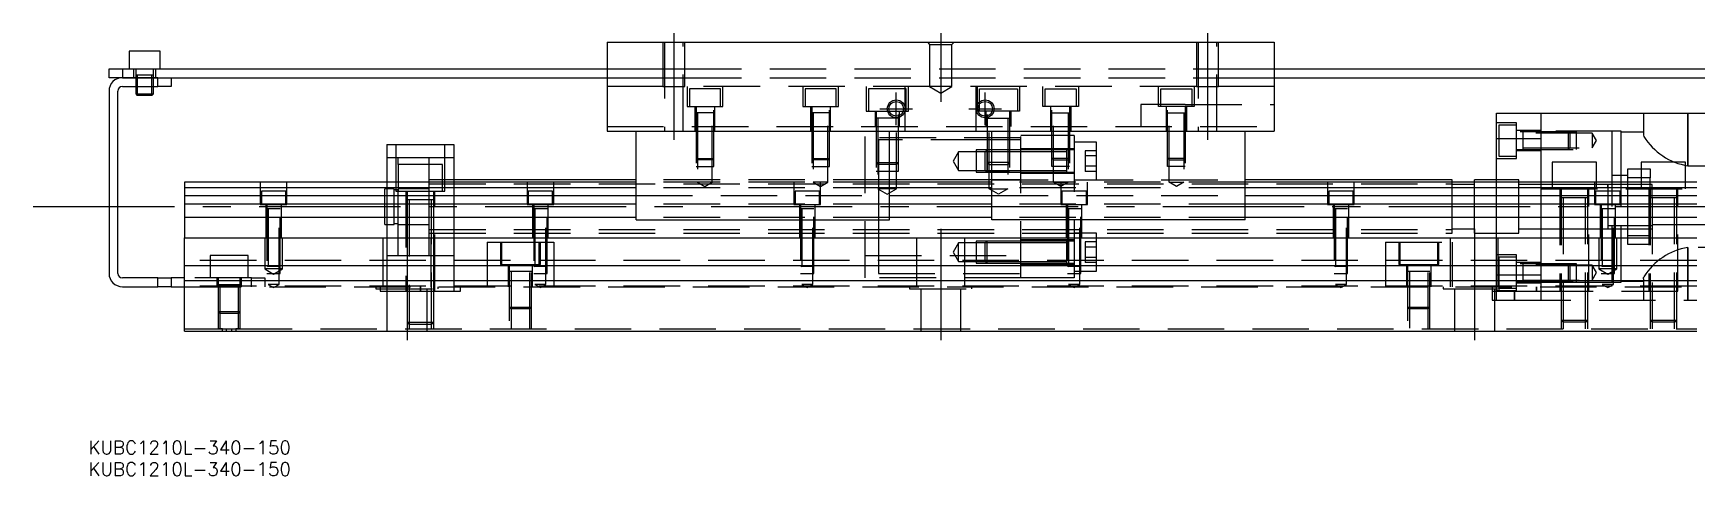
# Model space of a CAD drawing. Extents: x -28 to 553, y -274 to 112.
# Drawn here: x -17 to 357, y -273.7 to -174.2 of the extents above; entities that cross this region are included whole.
import ezdxf

# ---------------------------------------------------------------- set-up
doc = ezdxf.new("R2010")
doc.units = 0
doc.linetypes.add('CENTER', pattern=[50.8, 31.75, -6.35, 6.35, -6.35])
doc.linetypes.add('DASHED', pattern=[19.05, 12.7, -6.35])
doc.layers.get('0').update_dxf_attribs({"linetype": 'CONTINUOUS'})
doc.layers.add('CENTER', color=1, linetype='CENTER')
doc.styles.get("Standard").update_dxf_attribs({"font": 'txt.shx', "height": 3, "bigfont": 'bigfont.shx'})

# ---------------------------------------------------------------- blocks, each defined once
blk = doc.blocks.new('*U2')
at = {"color": 7, "linetype": 'CONTINUOUS'}
blk.add_text('KUBC1210L-340-150', height=3, dxfattribs=at).set_placement((-4.63, -268.9))
blk = doc.blocks.new('*U3')
at = {"color": 7, "linetype": 'CONTINUOUS'}
blk.add_text('KUBC1210L-340-150', height=3, dxfattribs=at).set_placement((-4.63, -273.74))

msp = doc.modelspace()

# ---------------------------------------------------------------- linework, layer by layer
at = {"color": 7, "linetype": 'CONTINUOUS'}
for p, q in [((11.5, -178.21), (4.5, -178.21)), ((4.5, -178.21), (4.5, -182.21)), ((11.5, -182.21), (11.5, -178.21)), ((112, -176.21), (112, -196.21)), ((112, -176.21), (262, -176.21)), ((124.500006, -176.21), (129.499994, -176.21)), ((244.500006, -176.21), (249.499994, -176.21)), ((262, -176.21), (262, -196.21)), ((0, -184.21), (0, -182.21)), ((0, -182.21), (3, -182.21)), ((3, -182.21), (3, -184.21)), ((3, -182.21), (112, -182.21)), ((262, -182.21), (371, -182.21)), ((3, -184.21), (0, -184.21)), ((3, -184.21), (11, -184.21)), ((11, -184.21), (3, -184.21)), ((3, -186.21), (11, -186.21)), ((6, -186.21), (6, -187.86)), ((6.35, -186.21), (6.35, -188.21)), ((9.65, -188.21), (9.65, -186.21)), ((10, -187.86), (10, -186.21)), ((11, -184.21), (112, -184.21)), ((11, -186.21), (11, -184.21)), ((14, -186.21), (11, -186.21)), ((14, -184.21), (14, -186.21)), ((262, -184.21), (363, -184.21)), ((0, -187.21), (0, -228.21)), ((2, -228.21), (2, -187.21)), ((6, -187.86), (10, -187.86)), ((6, -187.86), (6.35, -188.21)), ((9.65, -188.21), (6.35, -188.21)), ((9.65, -188.21), (10, -187.86)), ((312, -197.88029), (312, -192.21)), ((312, -192.21), (322, -192.21)), ((322, -192.21), (362, -192.21)), ((322, -207.71), (322, -192.21)), ((112, -196.21), (262, -196.21)), ((118.5, -216.21), (118.5, -196.21)), ((175.5, -216.21), (175.5, -196.21)), ((198.5, -216.21), (198.5, -196.21)), ((255.5, -216.21), (255.5, -196.21)), ((312, -207.71), (312, -197.88029)), ((312, -197.88029), (322, -197.88029)), ((62.5, -199.21), (62.5, -207.71)), ((62.5, -199.21), (77.5, -199.21)), ((77.5, -199.21), (77.5, -207.71)), ((334.5, -203.21), (324.5, -203.21)), ((324.5, -203.21), (324.5, -207.71)), ((334.5, -207.71), (334.5, -203.21)), ((354.5, -203.21), (344.5, -203.21)), ((344.5, -203.21), (344.5, -207.71)), ((354.5, -207.71), (354.5, -203.21)), ((118.5, -207.71), (17, -207.71)), ((17, -207.71), (17, -208.962272)), ((118.5, -208.962272), (17, -208.962272)), ((17, -208.962272), (17, -210.73668)), ((118.5, -207.21), (77.5, -207.21)), ((198.5, -207.21), (175.5, -207.21)), ((198.5, -207.71), (175.5, -207.71)), ((198.5, -208.962272), (175.5, -208.962272)), ((302, -207.21), (255.5, -207.21)), ((357, -207.71), (255.5, -207.71)), ((357, -208.962272), (255.5, -208.962272)), ((302, -207.71), (302, -207.21)), ((307, -207.71), (307, -207.21)), ((312, -207.21), (307, -207.21)), ((337, -208.209994), (337, -209.21)), ((338, -208.96), (337, -208.96)), ((341.5, -208.96), (338, -208.96)), ((344.5, -208.96), (341.5, -208.96)), ((346.5, -208.96), (344.5, -208.96)), ((347, -208.96), (346.5, -208.96)), ((17, -210.73668), (118.5, -210.73668)), ((17, -210.73668), (17, -212.633076)), ((17, -212.633076), (17, -215.687372)), ((118.5, -212.633076), (17, -212.633076)), ((175.5, -210.73668), (198.5, -210.73668)), ((198.5, -212.633076), (175.5, -212.633076)), ((255.5, -210.73668), (357, -210.73668)), ((357, -212.633076), (255.5, -212.633076)), ((17, -215.687372), (17, -220.21)), ((118.5, -215.687372), (17, -215.687372)), ((118.5, -216.21), (175.5, -216.21)), ((198.5, -215.687372), (175.5, -215.687372)), ((255.5, -216.21), (198.5, -216.21)), ((357, -215.687372), (255.5, -215.687372)), ((17, -226.51), (17, -220.21)), ((17, -220.21), (357, -220.21)), ((337, -217.46), (347, -217.46)), ((357, -226.51), (17, -226.51)), ((17, -229.91), (17, -226.51)), ((11, -229.21), (3, -229.21)), ((3, -231.21), (11, -231.21)), ((11, -231.21), (11, -229.21)), ((11, -229.21), (14, -229.21)), ((14, -231.21), (11, -231.21)), ((14, -229.21), (14, -231.21)), ((17, -229.21), (14, -229.21)), ((14, -231.21), (17, -231.21)), ((17, -241.21), (17, -229.91)), ((357, -229.91), (17, -229.91)), ((17, -241.21), (357, -241.21))]:
    msp.add_line(p, q, dxfattribs=at)
at = {"color": 3, "linetype": 'DASHED'}
for p, q in [((124.500006, -176.21), (124.500006, -186.21)), ((124.9, -176.21), (124.9, -196.21)), ((129.1, -196.21), (129.1, -176.21)), ((129.499994, -186.21), (129.499994, -176.21)), ((184, -176.21), (184.5, -176.71)), ((184.5, -176.71), (184.5, -186.21)), ((184.5, -176.71), (189.5, -176.71)), ((190, -176.21), (189.5, -176.71)), ((189.5, -186.21), (189.5, -176.71)), ((244.500006, -176.21), (244.500006, -186.21)), ((244.9, -176.21), (244.9, -196.21)), ((249.1, -196.21), (249.1, -176.21)), ((249.499994, -186.21), (249.499994, -176.21)), ((5.5, -182.21), (5.5, -184.21)), ((6, -182.21), (6, -186.21)), ((10, -186.21), (10, -182.21)), ((10.5, -184.21), (10.5, -182.21)), ((112, -182.21), (124.500006, -182.21)), ((124.500006, -182.21), (129.499994, -182.21)), ((129.499994, -182.21), (244.500006, -182.21)), ((244.500006, -182.21), (249.499994, -182.21)), ((249.499994, -182.21), (262, -182.21)), ((10.000006, -183.61), (5.999994, -183.61)), ((6.35, -183.61), (6.35, -186.21)), ((9.65, -186.21), (9.65, -183.61)), ((112, -184.21), (124.500006, -184.21)), ((124.500006, -186.21), (112, -186.21)), ((124.500006, -184.21), (129.499994, -184.21)), ((124.500006, -186.21), (129.499994, -186.21)), ((129.499994, -184.21), (244.500006, -184.21)), ((184.5, -186.21), (129.499994, -186.21)), ((130, -186.21), (130, -190.71)), ((137.5, -186.71), (130.5, -186.71)), ((130.5, -186.71), (130.5, -190.71)), ((137.5, -190.71), (137.5, -186.71)), ((138, -190.71), (138, -186.21)), ((156, -186.21), (156, -190.71)), ((163.5, -186.71), (156.5, -186.71)), ((156.5, -186.71), (156.5, -190.71)), ((163.5, -190.71), (163.5, -186.71)), ((164, -190.71), (164, -186.21)), ((170.25, -186.21), (170.25, -191.71)), ((179.25, -186.71), (170.75, -186.71)), ((170.75, -186.71), (170.75, -191.71)), ((179, -196.21), (179, -186.21)), ((179.25, -191.71), (179.25, -186.71)), ((179.75, -191.71), (179.75, -186.21)), ((189.5, -186.21), (184.5, -186.21)), ((184.5, -186.21), (187, -187.653376)), ((187, -187.653376), (189.5, -186.21)), ((244.500006, -186.21), (189.5, -186.21)), ((195, -196.21), (195, -186.21)), ((195.25, -191.71), (195.25, -186.21)), ((195.75, -186.71), (204.25, -186.71)), ((195.75, -191.71), (195.75, -186.71)), ((204.25, -186.71), (204.25, -191.71)), ((204.75, -186.21), (204.75, -191.71)), ((210, -190.71), (210, -186.21)), ((210.5, -186.71), (217.5, -186.71)), ((210.5, -190.71), (210.5, -186.71)), ((217.5, -186.71), (217.5, -190.71)), ((218, -186.21), (218, -190.71)), ((236, -190.71), (236, -186.21)), ((236.5, -186.71), (243.5, -186.71)), ((236.5, -190.71), (236.5, -186.71)), ((243.5, -186.71), (243.5, -190.71)), ((244, -186.21), (244, -190.71)), ((244.500006, -184.21), (249.499994, -184.21)), ((244.500006, -186.21), (249.499994, -186.21)), ((249.499994, -184.21), (262, -184.21)), ((262, -186.21), (249.499994, -186.21)), ((130, -190.71), (138, -190.71)), ((131.75, -190.71), (131.75, -196.21)), ((132, -190.71), (132, -204.21)), ((136, -204.21), (136, -190.71)), ((136.25, -196.21), (136.25, -190.71)), ((156, -190.71), (164, -190.71)), ((157.75, -190.71), (157.75, -196.21)), ((158, -190.71), (158, -204.21)), ((162, -204.21), (162, -190.71)), ((162.25, -196.21), (162.25, -190.71)), ((218, -190.71), (210, -190.71)), ((211.75, -196.21), (211.75, -190.71)), ((212, -204.21), (212, -190.71)), ((216, -190.71), (216, -204.21)), ((216.25, -190.71), (216.25, -196.21)), ((232, -190.21), (232, -195.21)), ((242, -190.21), (232, -190.21)), ((244, -190.71), (236, -190.71)), ((237.75, -196.21), (237.75, -190.71)), ((238, -204.21), (238, -190.71)), ((242, -190.21), (262, -190.21)), ((242, -190.71), (242, -204.21)), ((242.25, -190.71), (242.25, -196.21)), ((136.000006, -192.11), (131.999994, -192.11)), ((132.35, -192.11), (132.35, -207.71)), ((135.65, -207.71), (135.65, -192.11)), ((162.000006, -192.11), (157.999994, -192.11)), ((158.35, -192.11), (158.35, -207.71)), ((161.65, -207.71), (161.65, -192.11)), ((170.25, -191.71), (179.75, -191.71)), ((172.25, -191.71), (172.25, -195.21)), ((177.500006, -193.31), (172.499994, -193.31)), ((172.500006, -191.71), (172.500006, -205.21)), ((172.9, -193.31), (172.9, -209.21)), ((177.1, -209.21), (177.1, -193.31)), ((177.499994, -205.21), (177.499994, -191.71)), ((177.75, -195.21), (177.75, -191.71)), ((204.75, -191.71), (195.25, -191.71)), ((197.25, -195.21), (197.25, -191.71)), ((197.499994, -193.31), (202.500006, -193.31)), ((197.500006, -205.21), (197.500006, -191.71)), ((197.9, -209.21), (197.9, -193.31)), ((202.1, -193.31), (202.1, -209.21)), ((202.499994, -191.71), (202.499994, -205.21)), ((202.75, -191.71), (202.75, -195.21)), ((211.999994, -192.11), (216.000006, -192.11)), ((212.35, -207.71), (212.35, -192.11)), ((215.65, -192.11), (215.65, -207.71)), ((237.999994, -192.11), (242.000006, -192.11)), ((238.35, -207.71), (238.35, -192.11)), ((241.65, -192.11), (241.65, -207.71)), ((316.5, -194.360758), (312, -194.360758)), ((316.5, -202.360758), (316.5, -194.360758)), ((345, -192.21), (345, -196.944622)), ((355, -204.014212), (355, -192.21)), ((355, -192.21), (355, -204.014212)), ((112, -195.21), (262, -195.21)), ((170, -229.21), (170, -195.21)), ((205, -197.71), (170, -197.71)), ((173, -198.21), (173, -203.71)), ((175.5, -198.21), (173, -198.21)), ((177.1, -198.21), (175.5, -198.21)), ((177.5, -198.21), (177.1, -198.21)), ((197.5, -198.21), (177.5, -198.21)), ((197.9, -198.21), (197.5, -198.21)), ((198.5, -198.21), (197.9, -198.21)), ((202.1, -198.21), (198.5, -198.21)), ((202.5, -198.21), (202.1, -198.21)), ((205, -198.21), (202.5, -198.21)), ((205, -229.21), (205, -195.21)), ((212, -197.21), (205, -197.21)), ((212.35, -197.21), (212, -197.21)), ((215.65, -197.21), (212.35, -197.21)), ((216, -197.21), (215.65, -197.21)), ((217, -197.21), (216, -197.21)), ((217, -197.21), (217, -216.21)), ((312.5, -194.860758), (312.5, -198.360758)), ((316.5, -194.860758), (312.5, -194.860758)), ((322, -196.110758), (316.5, -196.110758)), ((330, -196.360762), (316.5, -196.360762)), ((317.9, -196.360752), (317.9, -200.360762)), ((317.9, -196.360752), (317.9, -200.360762)), ((333.5, -196.710758), (317.9, -196.710758)), ((338, -196.21), (322, -196.21)), ((328.15, -198.360758), (328.15, -196.360758)), ((328.5, -196.710758), (328.15, -196.360758)), ((328.5, -196.710758), (328.5, -198.360758)), ((330, -200.360752), (330, -196.360762)), ((333.5, -196.710758), (333.5, -198.360758)), ((334.452628, -198.360758), (333.5, -196.710758)), ((338, -207.71), (338, -196.21)), ((340, -196.21), (338, -196.21)), ((340, -207.71), (340, -196.21)), ((345, -196.46), (340, -196.46)), ((345, -196.944622), (345.03311, -197.166202)), ((345.03311, -197.166202), (345.13006, -197.42654)), ((64.5, -199.21), (64.5, -209.71)), ((75.5, -209.71), (75.5, -199.21)), ((191, -200.86), (189.787564, -202.96)), ((191, -205.06), (191, -200.86)), ((195, -200.86), (191, -200.86)), ((195, -200.460006), (195, -205.459994)), ((197.399994, -200.460006), (195, -200.460006)), ((197, -200.86), (195, -200.86)), ((197.4, -200.46), (197, -200.86)), ((197, -205.06), (197, -200.86)), ((197.5, -200.86), (197, -200.86)), ((197.5, -200.460006), (197.399994, -200.460006)), ((197.4, -200.46), (197.4, -205.46)), ((197.5, -200.46), (197.4, -200.46)), ((197.9, -200.46), (197.5, -200.46)), ((197.9, -200.460006), (197.5, -200.460006)), ((197.9, -200.86), (197.5, -200.86)), ((198.5, -200.46), (197.9, -200.46)), ((198.5, -200.460006), (197.9, -200.460006)), ((198.5, -200.86), (197.9, -200.86)), ((202.1, -200.46), (198.5, -200.46)), ((202.1, -200.460006), (198.5, -200.460006)), ((202.1, -200.86), (198.5, -200.86)), ((202.5, -200.46), (202.1, -200.46)), ((202.5, -200.460006), (202.1, -200.460006)), ((202.5, -200.86), (202.1, -200.86)), ((205, -200.46), (202.5, -200.46)), ((205, -200.460006), (202.5, -200.460006)), ((205, -200.86), (202.5, -200.86)), ((217, -200.21), (205, -200.21)), ((212, -200.46), (205, -200.46)), ((212, -200.86), (205, -200.86)), ((212.35, -200.46), (212, -200.46)), ((212.35, -200.86), (212, -200.86)), ((215.4, -200.46), (212.35, -200.46)), ((215.4, -200.86), (212.35, -200.86)), ((215.4, -200.46), (215.395, -200.46)), ((215.4, -202.71), (215.4, -200.459994)), ((215.4, -200.717468), (215.4, -200.46)), ((215.405, -200.46), (215.4, -200.46)), ((215.65, -200.46), (215.4, -200.46)), ((215.4, -202.709986), (215.4, -200.717468)), ((216, -200.46), (215.65, -200.46)), ((217, -200.46), (216, -200.46)), ((222, -198.71), (217, -198.71)), ((219.5, -200.650598), (219.5, -201.8053)), ((222, -200.650598), (219.5, -200.650598)), ((222, -201.8053), (219.5, -201.8053)), ((219.5, -201.8053), (219.5, -204.1147)), ((222, -207.21), (222, -198.71)), ((312.5, -198.360758), (312.5, -201.860758)), ((312.5, -201.860758), (316.5, -201.860758)), ((316.5, -200.360752), (330, -200.360752)), ((316.5, -200.610758), (322, -200.610758)), ((317.9, -200.010758), (333.5, -200.010758)), ((328.15, -200.360758), (328.15, -198.360758)), ((328.15, -200.360758), (328.5, -200.010758)), ((328.5, -198.360758), (328.5, -200.010758)), ((333.5, -198.360758), (333.5, -200.010758)), ((333.5, -200.010758), (334.452628, -198.360758)), ((65, -202.21), (62.5, -202.21)), ((65, -203.71), (65, -202.21)), ((72, -202.21), (65, -202.21)), ((75, -203.71), (65, -203.71)), ((65, -203.71), (65, -209.71)), ((72, -203.71), (72, -202.21)), ((77.5, -202.21), (72, -202.21)), ((72, -207.21), (72, -203.71)), ((75, -209.71), (75, -203.71)), ((132, -202.36), (136, -202.36)), ((132, -202.36), (132.35, -202.71)), ((132, -204.21), (136, -204.21)), ((135.65, -202.71), (132.35, -202.71)), ((135.65, -202.71), (136, -202.36)), ((158, -202.36), (162, -202.36)), ((158, -202.36), (158.35, -202.71)), ((158, -204.21), (162, -204.21)), ((161.65, -202.71), (158.35, -202.71)), ((161.65, -202.71), (162, -202.36)), ((172.5, -203.31), (175.5, -203.31)), ((172.5, -203.31), (172.9, -203.71)), ((172.500006, -205.21), (175.5, -205.21)), ((175.5, -203.71), (172.9, -203.71)), ((173, -203.71), (173, -205.21)), ((173, -205.21), (173, -207.71)), ((175.5, -203.31), (177.5, -203.31)), ((177.1, -203.71), (175.5, -203.71)), ((175.5, -205.21), (177.499994, -205.21)), ((177.1, -203.71), (177.5, -203.31)), ((189.787564, -202.96), (191, -205.06)), ((191, -205.06), (195, -205.06)), ((195, -205.06), (197, -205.06)), ((195, -205.459994), (197.399994, -205.459994)), ((197, -205.06), (197.500006, -205.06)), ((197, -205.06), (197.4, -205.46)), ((197.399994, -205.459994), (198.5, -205.459994)), ((197.4, -205.46), (198.5, -205.46)), ((199.5, -203.31), (197.5, -203.31)), ((197.9, -203.71), (197.5, -203.31)), ((197.500006, -205.06), (198.5, -205.06)), ((199.5, -205.21), (197.500006, -205.21)), ((197.9, -203.71), (199.5, -203.71)), ((198.5, -205.06), (202.499994, -205.06)), ((198.5, -205.459994), (205, -205.459994)), ((198.5, -205.46), (205, -205.46)), ((202.5, -203.31), (199.5, -203.31)), ((199.5, -203.71), (202.1, -203.71)), ((202.499994, -205.21), (199.5, -205.21)), ((202.5, -203.31), (202.1, -203.71)), ((202.499994, -205.06), (205, -205.06)), ((205, -205.06), (215.4, -205.06)), ((205, -205.46), (215.405, -205.46)), ((205, -205.71), (217, -205.71)), ((216, -202.36), (212, -202.36)), ((212.35, -202.71), (212, -202.36)), ((216, -204.21), (212, -204.21)), ((212.35, -202.71), (215.65, -202.71)), ((215.395, -205.46), (217, -205.46)), ((215.4, -202.809954), (215.4, -202.709986)), ((215.4, -202.809968), (215.4, -202.71)), ((215.4, -203.16002), (215.4, -202.809954)), ((215.4, -205.460006), (215.4, -202.809968)), ((215.4, -205.202552), (215.4, -203.16002)), ((215.4, -205.46), (215.4, -205.202552)), ((216, -202.36), (215.65, -202.71)), ((222, -204.1147), (219.5, -204.1147)), ((219.5, -204.1147), (219.5, -205.269402)), ((222, -205.269402), (219.5, -205.269402)), ((242, -202.36), (238, -202.36)), ((238.35, -202.71), (238, -202.36)), ((242, -204.21), (238, -204.21)), ((238.35, -202.71), (241.65, -202.71)), ((242, -202.36), (241.65, -202.71)), ((312, -202.360758), (316.5, -202.360758)), ((341.5, -204.71), (344.5, -204.71)), ((341.5, -206.71), (341.5, -204.71)), ((344.5, -204.71), (346.5, -204.71)), ((346.5, -204.71), (346.5, -206.71)), ((355, -204.014212), (370, -204.014212)), ((34, -207.71), (34, -212.71)), ((40, -212.71), (40, -207.71)), ((62, -217.21), (62, -209.21)), ((62.5, -209.21), (62, -209.21)), ((62.5, -207.71), (62.5, -220.21)), ((64.1, -209.21), (62.5, -209.21)), ((64.1, -217.21), (64.1, -209.21)), ((65, -209.41), (64.1, -209.41)), ((72, -209.21), (65, -209.21)), ((65, -217.21), (65, -209.41)), ((72, -219.21), (72, -207.21)), ((77.5, -207.21), (72, -207.21)), ((72, -208.085), (302, -208.085)), ((77.5, -207.71), (77.5, -220.21)), ((94, -207.71), (94, -212.71)), ((100, -212.71), (100, -207.71)), ((175.5, -207.21), (118.5, -207.21)), ((175.5, -207.71), (118.5, -207.71)), ((175.5, -208.962272), (118.5, -208.962272)), ((135.65, -207.71), (132.35, -207.71)), ((132.35, -207.71), (134, -208.662628)), ((134, -208.662628), (135.65, -207.71)), ((154, -207.71), (154, -212.71)), ((161.65, -207.71), (158.35, -207.71)), ((158.35, -207.71), (160, -208.662628)), ((160, -212.71), (160, -207.71)), ((160, -208.662628), (161.65, -207.71)), ((173, -207.21), (170, -207.21)), ((177.1, -209.21), (172.9, -209.21)), ((172.9, -209.21), (175, -210.422436)), ((175.5, -207.21), (173, -207.21)), ((175.5, -207.210006), (173, -207.210006)), ((173, -207.71), (173, -216.21)), ((175, -210.422436), (177.1, -209.21)), ((198.5, -207.21), (175.5, -207.21)), ((198.5, -207.210006), (175.5, -207.210006)), ((197.9, -209.21), (202.1, -209.21)), ((200, -210.422436), (197.9, -209.21)), ((198.5, -207.21), (255.5, -207.21)), ((205, -207.21), (198.5, -207.21)), ((205, -207.210006), (198.5, -207.210006)), ((255.5, -207.71), (198.5, -207.71)), ((255.5, -208.962272), (198.5, -208.962272)), ((199.5, -207.21), (202, -207.21)), ((199.5, -207.210006), (202, -207.210006)), ((202.1, -209.21), (200, -210.422436)), ((212.35, -207.71), (215.65, -207.71)), ((214, -208.662628), (212.35, -207.71)), ((214, -207.71), (214, -212.71)), ((215.65, -207.71), (214, -208.662628)), ((217, -207.21), (222, -207.21)), ((220, -212.71), (220, -207.71)), ((238.35, -207.71), (241.65, -207.71)), ((240, -208.662628), (238.35, -207.71)), ((241.65, -207.71), (240, -208.662628)), ((274, -207.71), (274, -212.71)), ((280, -212.71), (280, -207.71)), ((302, -213.21), (302, -207.71)), ((307, -208.21), (302, -208.21)), ((307, -213.21), (307, -207.71)), ((317, -207.21), (312, -207.21)), ((312, -220.21), (312, -207.71)), ((317, -207.71), (317, -207.21)), ((317, -213.21), (317, -207.71)), ((322, -208.21), (317, -208.21)), ((322, -209.21), (322, -207.71)), ((324.5, -208.21), (322, -208.21)), ((322, -220.21), (322, -209.21)), ((322, -209.21), (357, -209.21)), ((324.5, -207.71), (324.5, -209.21)), ((334.5, -208.21), (324.5, -208.21)), ((326.25, -209.21), (326.25, -232.21)), ((326.500006, -209.21), (326.500006, -240.71)), ((332.499994, -240.71), (332.499994, -209.21)), ((332.75, -232.21), (332.75, -209.21)), ((334, -207.71), (334, -212.71)), ((334.5, -209.21), (334.5, -207.71)), ((337, -208.21), (334.5, -208.21)), ((337, -208.21), (336.995, -208.21)), ((337, -208.21), (337, -208.774922)), ((337, -208.211002), (337, -208.21)), ((338, -208.21), (337, -208.21)), ((337.005, -208.21), (337, -208.21)), ((337, -208.774038), (337, -208.211002)), ((337, -208.774922), (337, -209.209226)), ((337, -209.209226), (337, -218.21)), ((341.5, -206.21), (338, -206.21)), ((338, -209.21), (338, -207.71)), ((341.5, -208.21), (338, -208.21)), ((338, -209.71), (338, -209.21)), ((340, -212.71), (340, -207.71)), ((344.5, -206.71), (341.5, -206.71)), ((341.5, -207.71), (341.5, -206.71)), ((341.5, -209.21), (341.5, -207.71)), ((344.5, -208.21), (341.5, -208.21)), ((341.5, -219.71), (341.5, -209.21)), ((346.5, -206.71), (344.5, -206.71)), ((344.5, -207.71), (344.5, -209.21)), ((346.5, -208.21), (344.5, -208.21)), ((346.25, -209.21), (346.25, -232.21)), ((346.5, -207.71), (346.5, -206.71)), ((346.5, -209.21), (346.5, -207.71)), ((347, -208.21), (346.5, -208.21)), ((346.500006, -209.21), (346.500006, -240.71)), ((347, -209.21), (347, -208.21)), ((347, -211.21), (347, -209.21)), ((352.499994, -240.71), (352.499994, -209.21)), ((352.75, -232.21), (352.75, -209.21)), ((354.5, -209.21), (354.5, -207.71)), ((34, -212.71), (40, -212.71)), ((39.75, -209.71), (34.25, -209.71)), ((34.25, -209.71), (34.25, -212.71)), ((35.25, -212.71), (35.25, -220.21)), ((35.5, -212.71), (35.5, -228.21)), ((38.5, -228.21), (38.5, -212.71)), ((38.75, -220.21), (38.75, -212.71)), ((39.75, -212.71), (39.75, -209.71)), ((64.5, -209.71), (75.5, -209.71)), ((66.75, -209.71), (66.75, -232.21)), ((73.000006, -211.71), (66.999994, -211.71)), ((67, -209.71), (67, -211.71)), ((67, -211.71), (67, -220.21)), ((67.5, -211.71), (67.5, -240.71)), ((72.5, -240.71), (72.5, -211.71)), ((73, -211.71), (73, -209.71)), ((73, -220.21), (73, -211.71)), ((73.25, -232.21), (73.25, -209.71)), ((94, -212.71), (100, -212.71)), ((99.75, -209.71), (94.25, -209.71)), ((94.25, -209.71), (94.25, -212.71)), ((95.25, -212.71), (95.25, -220.21)), ((95.5, -212.71), (95.5, -228.21)), ((98.5, -228.21), (98.5, -212.71)), ((98.75, -220.21), (98.75, -212.71)), ((99.75, -212.71), (99.75, -209.71)), ((118.5, -210.73668), (175.5, -210.73668)), ((175.5, -212.633076), (118.5, -212.633076)), ((154, -212.71), (160, -212.71)), ((159.75, -209.71), (154.25, -209.71)), ((154.25, -209.71), (154.25, -212.71)), ((155.25, -212.71), (155.25, -220.21)), ((155.5, -212.71), (155.5, -228.21)), ((158.5, -228.21), (158.5, -212.71)), ((158.75, -220.21), (158.75, -212.71)), ((159.75, -212.71), (159.75, -209.71)), ((198.5, -210.73668), (255.5, -210.73668)), ((255.5, -212.633076), (198.5, -212.633076)), ((214, -212.71), (220, -212.71)), ((219.75, -209.71), (214.25, -209.71)), ((214.25, -209.71), (214.25, -212.71)), ((215.25, -212.71), (215.25, -220.21)), ((215.5, -212.71), (215.5, -228.21)), ((218.5, -228.21), (218.5, -212.71)), ((218.75, -220.21), (218.75, -212.71)), ((219.75, -212.71), (219.75, -209.71)), ((274, -212.71), (280, -212.71)), ((279.75, -209.71), (274.25, -209.71)), ((274.25, -209.71), (274.25, -212.71)), ((275.25, -212.71), (275.25, -220.21)), ((275.5, -212.71), (275.5, -228.21)), ((278.5, -228.21), (278.5, -212.71)), ((278.75, -220.21), (278.75, -212.71)), ((279.75, -212.71), (279.75, -209.71)), ((332.500006, -211.21), (326.499994, -211.21)), ((327, -211.21), (327, -240.71)), ((332, -240.71), (332, -211.21)), ((334, -212.71), (340, -212.71)), ((339.75, -209.71), (334.25, -209.71)), ((334.25, -209.71), (334.25, -212.71)), ((335.25, -212.71), (335.25, -220.21)), ((335.5, -212.71), (335.5, -228.21)), ((338, -212.71), (338, -209.71)), ((338, -213.21), (338, -212.71)), ((338.5, -228.21), (338.5, -212.71)), ((338.75, -220.21), (338.75, -212.71)), ((339.75, -212.71), (339.75, -209.71)), ((340, -213.21), (340, -212.71)), ((352.500006, -211.21), (346.499994, -211.21)), ((347, -211.21), (347, -240.71)), ((352, -240.71), (352, -211.21)), ((38.5, -213.71), (35.5, -213.71)), ((35.75, -213.71), (35.75, -230.71)), ((38.25, -230.71), (38.25, -213.71)), ((38.5, -213.71), (38.5, -213.705)), ((38.5, -213.715), (38.5, -213.71)), ((98.5, -213.71), (95.5, -213.71)), ((95.75, -213.71), (95.75, -230.71)), ((98.25, -230.71), (98.25, -213.71)), ((98.5, -213.71), (98.5, -213.705)), ((98.5, -213.715), (98.5, -213.71)), ((175.5, -215.687372), (118.5, -215.687372)), ((158.5, -213.71), (155.5, -213.71)), ((155.75, -213.71), (155.75, -230.71)), ((158.25, -230.71), (158.25, -213.71)), ((158.5, -213.71), (158.5, -213.705)), ((158.5, -213.715), (158.5, -213.71)), ((173, -216.21), (173, -220.21)), ((255.5, -215.687372), (198.5, -215.687372)), ((218.5, -213.71), (215.5, -213.71)), ((215.75, -213.71), (215.75, -230.71)), ((217, -216.21), (217, -220.21)), ((218.25, -230.71), (218.25, -213.71)), ((218.5, -213.71), (218.5, -213.705)), ((218.5, -213.715), (218.5, -213.71)), ((278.5, -213.71), (275.5, -213.71)), ((275.75, -213.71), (275.75, -230.71)), ((278.25, -230.71), (278.25, -213.71)), ((278.5, -213.71), (278.5, -213.705)), ((278.5, -213.715), (278.5, -213.71)), ((302, -219.21), (302, -213.21)), ((307, -219.21), (307, -213.21)), ((317, -219.21), (317, -213.21)), ((338.5, -213.71), (335.5, -213.71)), ((335.75, -213.71), (335.75, -230.71)), ((338, -230.21), (338, -213.21)), ((338.25, -230.71), (338.25, -213.71)), ((338.5, -213.71), (338.5, -213.705)), ((338.5, -213.715), (338.5, -213.71)), ((340, -230.21), (340, -213.21)), ((35, -220.21), (35, -227.21)), ((39, -227.21), (39, -220.21)), ((61.638098, -231.21), (61.638098, -220.21)), ((62, -217.21), (62.5, -217.21)), ((62.5, -217.21), (64.1, -217.21)), ((62.5, -220.21), (62.5, -226.51)), ((64.1, -217.01), (65, -217.01)), ((65, -220.21), (65, -217.21)), ((65, -217.21), (67, -217.21)), ((65, -224.21), (65, -220.21)), ((67, -217.21), (67.5, -217.21)), ((67, -220.21), (67, -226.51)), ((67.5, -217.21), (72, -217.21)), ((72, -218.335), (302, -218.335)), ((72, -224.21), (72, -219.21)), ((72, -219.21), (302, -219.21)), ((72.361902, -220.21), (72.361902, -231.21)), ((73, -226.51), (73, -220.21)), ((77.5, -220.21), (77.5, -226.51)), ((173, -220.21), (173, -226.51)), ((181.638098, -231.21), (181.638098, -220.21)), ((192.361902, -220.21), (192.361902, -231.21)), ((222, -219.21), (217, -219.21)), ((217, -220.21), (217, -226.51)), ((222, -220.21), (222, -219.21)), ((222, -226.51), (222, -220.21)), ((301.638098, -231.21), (301.638098, -220.21)), ((302, -218.21), (307, -218.21)), ((307, -219.21), (312, -219.21)), ((312, -219.21), (317, -219.21)), ((312, -226.51), (312, -220.21)), ((312.361902, -231.21), (312.361902, -220.21)), ((317, -218.21), (322, -218.21)), ((322, -218.21), (326.5, -218.21)), ((322, -226.51), (322, -220.21)), ((326.5, -218.21), (337.005, -218.21)), ((335, -220.21), (335, -227.21)), ((336.995, -218.21), (346.5, -218.21)), ((337, -218.208998), (337, -218.21)), ((337.005, -218.21), (346.5, -218.21)), ((339, -227.21), (339, -220.21)), ((341.5, -219.71), (346.5, -219.71)), ((341.5, -221.71), (341.5, -219.71)), ((346.5, -218.21), (347, -218.21)), ((347, -217.21), (362, -217.21)), ((31.25, -224.21), (22.75, -224.21)), ((22.75, -224.21), (22.75, -226.51)), ((31.25, -226.51), (31.25, -224.21)), ((62.5, -224.21), (65, -224.21)), ((65, -224.21), (67, -224.21)), ((67, -224.21), (67.5, -224.21)), ((67.5, -224.21), (72, -224.21)), ((72, -224.21), (77.5, -224.21)), ((85, -221.21), (85, -231.21)), ((85, -221.21), (95.5, -221.21)), ((88, -221.21), (88, -226.21)), ((88.25, -221.21), (88.25, -226.21)), ((95.5, -221.21), (95.75, -221.21)), ((95.75, -221.21), (98.25, -221.21)), ((96.75, -226.21), (96.75, -221.21)), ((97, -226.21), (97, -221.21)), ((98.25, -221.21), (98.5, -221.21)), ((98.5, -221.21), (100, -221.21)), ((100, -221.21), (100, -231.21)), ((170, -224.21), (205, -224.21)), ((191, -221.36), (189.787564, -223.46)), ((189.787564, -223.46), (191, -225.56)), ((191, -225.56), (191, -221.36)), ((195, -221.36), (191, -221.36)), ((195, -220.960006), (195, -225.959994)), ((197.399994, -220.960006), (195, -220.960006)), ((197, -221.36), (195, -221.36)), ((197.4, -220.96), (197, -221.36)), ((197, -225.56), (197, -221.36)), ((205, -221.36), (197, -221.36)), ((205, -220.960006), (197.399994, -220.960006)), ((197.4, -220.96), (197.4, -225.96)), ((205, -220.96), (197.4, -220.96)), ((217, -220.71), (205, -220.71)), ((215.405, -220.96), (205, -220.96)), ((215.4, -221.36), (205, -221.36)), ((217, -220.96), (215.395, -220.96)), ((215.4, -223.46), (215.4, -220.959994)), ((215.4, -225.960006), (215.4, -220.959994)), ((215.4, -223.46), (215.4, -220.959994)), ((215.4, -225.960006), (215.4, -220.959994)), ((215.4, -225.56), (215.4, -221.36)), ((219.5, -221.150598), (219.5, -222.3053)), ((222, -221.150598), (219.5, -221.150598)), ((219.5, -222.3053), (219.5, -224.6147)), ((222, -222.3053), (219.5, -222.3053)), ((287, -221.21), (287, -231.21)), ((287, -221.21), (302, -221.21)), ((290, -221.21), (290, -226.21)), ((290.25, -221.21), (290.25, -226.21)), ((298.75, -226.21), (298.75, -221.21)), ((299, -226.21), (299, -221.21)), ((302, -221.21), (302, -231.21)), ((316.5, -224.059242), (312, -224.059242)), ((316.5, -232.059242), (316.5, -224.059242)), ((346.5, -221.71), (341.5, -221.71)), ((370, -222.405788), (355, -222.405788)), ((355, -234.21), (355, -222.405788)), ((355, -222.405788), (355, -232.21)), ((357, -225.36), (17, -225.36)), ((22.75, -226.51), (22.75, -229.21)), ((31.25, -229.21), (31.25, -226.51)), ((39, -227.21), (35, -227.21)), ((35, -227.21), (37, -228.3647)), ((35.5, -226.46), (38.5, -226.46)), ((35.5, -226.46), (35.55, -226.51)), ((35.500006, -226.460006), (35.500006, -226.51)), ((35.55, -226.51), (35.75, -226.71)), ((38.25, -226.71), (35.75, -226.71)), ((37, -228.3647), (39, -227.21)), ((38.25, -226.71), (38.45, -226.51)), ((38.45, -226.51), (38.5, -226.46)), ((38.499994, -226.51), (38.499994, -226.460006)), ((62.5, -226.51), (62.5, -229.91)), ((67, -226.51), (67, -229.91)), ((73, -229.91), (73, -226.51)), ((77.5, -226.51), (77.5, -229.91)), ((88, -226.21), (97, -226.21)), ((89.75, -226.21), (89.75, -231.21)), ((95.000006, -227.81), (89.999994, -227.81)), ((90, -226.21), (90, -240.71)), ((90.4, -227.81), (90.4, -240.71)), ((94.6, -240.71), (94.6, -227.81)), ((95, -240.71), (95, -226.21)), ((95.25, -231.21), (95.25, -226.21)), ((95.5, -226.46), (98.5, -226.46)), ((95.5, -226.46), (95.55, -226.51)), ((95.500006, -226.460006), (95.500006, -226.51)), ((95.55, -226.51), (95.75, -226.71)), ((98.25, -226.71), (95.75, -226.71)), ((98.25, -226.71), (98.45, -226.51)), ((98.45, -226.51), (98.5, -226.46)), ((98.499994, -226.51), (98.499994, -226.460006)), ((155.5, -226.46), (158.5, -226.46)), ((155.5, -226.46), (155.55, -226.51)), ((155.500006, -226.460006), (155.500006, -226.51)), ((155.55, -226.51), (155.75, -226.71)), ((158.25, -226.71), (155.75, -226.71)), ((158.25, -226.71), (158.45, -226.51)), ((158.45, -226.51), (158.5, -226.46)), ((158.499994, -226.51), (158.499994, -226.460006)), ((205, -226.485918), (170, -226.485918)), ((173, -226.51), (173, -228.21)), ((191, -225.56), (195, -225.56)), ((195, -225.56), (197, -225.56)), ((195, -225.959994), (197.399994, -225.959994)), ((197, -225.56), (205, -225.56)), ((197, -225.56), (197.4, -225.96)), ((197.399994, -225.959994), (205, -225.959994)), ((197.4, -225.96), (205, -225.96)), ((205, -225.56), (215.4, -225.56)), ((205, -225.96), (215.4, -225.96)), ((205, -226.21), (217, -226.21)), ((215.395, -225.96), (215.4, -225.96)), ((215.4, -225.960006), (215.4, -225.56)), ((215.4, -225.96), (215.500006, -225.96)), ((215.4, -225.96), (215.405, -225.96)), ((215.5, -226.46), (218.5, -226.46)), ((215.5, -226.46), (215.55, -226.51)), ((215.500006, -225.96), (217, -225.96)), ((215.500006, -226.460006), (215.500006, -226.51)), ((215.55, -226.51), (215.75, -226.71)), ((218.25, -226.71), (215.75, -226.71)), ((217, -226.51), (217, -228.21)), ((217, -227.71), (218.499994, -227.71)), ((218.25, -226.71), (218.45, -226.51)), ((218.45, -226.51), (218.5, -226.46)), ((218.499994, -226.51), (218.499994, -226.460006)), ((218.499994, -227.71), (222, -227.71)), ((222, -224.6147), (219.5, -224.6147)), ((219.5, -224.6147), (219.5, -225.769402)), ((222, -225.769402), (219.5, -225.769402)), ((222, -227.71), (222, -226.51)), ((275.5, -226.46), (278.5, -226.46)), ((275.5, -226.46), (275.55, -226.51)), ((275.500006, -226.460006), (275.500006, -226.51)), ((275.55, -226.51), (275.75, -226.71)), ((278.25, -226.71), (275.75, -226.71)), ((278.25, -226.71), (278.45, -226.51)), ((278.45, -226.51), (278.5, -226.46)), ((278.499994, -226.51), (278.499994, -226.460006)), ((290, -226.21), (299, -226.21)), ((291.75, -226.21), (291.75, -231.21)), ((297.000006, -227.81), (291.999994, -227.81)), ((292, -226.21), (292, -226.51)), ((292.000006, -226.21), (292.000006, -240.71)), ((292.4, -227.81), (292.4, -240.71)), ((296.6, -240.71), (296.6, -227.81)), ((296.999994, -240.71), (296.999994, -226.21)), ((297, -226.51), (297, -226.21)), ((297.25, -231.21), (297.25, -226.21)), ((312, -228.53971), (312, -226.51)), ((312.5, -224.559242), (312.5, -226.51)), ((316.5, -224.559242), (312.5, -224.559242)), ((312.5, -226.51), (312.5, -228.059242)), ((312.5, -228.059242), (312.5, -229.91)), ((322, -225.809242), (316.5, -225.809242)), ((330, -226.059248), (316.5, -226.059248)), ((317.9, -226.059238), (317.9, -230.059248)), ((333.5, -226.409242), (317.9, -226.409242)), ((322, -229.91), (322, -226.51)), ((328.15, -228.059242), (328.15, -226.059242)), ((328.5, -226.409242), (328.15, -226.059242)), ((328.15, -230.059242), (328.15, -228.059242)), ((328.5, -226.409242), (328.5, -228.059242)), ((328.5, -228.059242), (328.5, -229.709242)), ((330, -230.059238), (330, -226.059248)), ((333.5, -226.409242), (333.5, -228.059242)), ((334.452628, -228.059242), (333.5, -226.409242)), ((333.5, -228.059242), (333.5, -229.709242)), ((333.5, -229.709242), (334.452628, -228.059242)), ((339, -227.21), (335, -227.21)), ((335, -227.21), (337, -228.3647)), ((335.5, -226.46), (338.5, -226.46)), ((335.5, -226.46), (335.75, -226.71)), ((338.25, -226.71), (335.75, -226.71)), ((337, -228.3647), (339, -227.21)), ((338.25, -226.71), (338.5, -226.46)), ((32, -229.21), (17, -229.21)), ((357, -231.06), (17, -231.06)), ((17, -231.21), (357, -231.21)), ((24.25, -229.21), (24.25, -231.21)), ((29.500006, -230.81), (24.499994, -230.81)), ((24.5, -229.21), (24.5, -240.71)), ((24.9, -230.81), (24.9, -240.71)), ((24.9, -231.21), (29.1, -231.21)), ((29.1, -240.71), (29.1, -230.81)), ((29.5, -240.71), (29.5, -229.21)), ((29.75, -231.21), (29.75, -229.21)), ((32, -231.21), (32, -229.21)), ((32, -229.21), (35, -229.21)), ((35, -229.21), (35, -231.21)), ((35.5, -228.21), (38.5, -228.21)), ((38.25, -230.71), (35.75, -230.71)), ((35.75, -230.71), (37, -231.431688)), ((37, -231.431688), (38.25, -230.71)), ((60, -231.21), (60, -231.71)), ((60, -231.71), (74, -231.71)), ((61, -231.21), (61, -232.21)), ((62.5, -229.91), (62.5, -231.21)), ((62.5, -231.21), (62.5, -231.71)), ((62.5, -231.71), (62.5, -241.21)), ((67, -229.91), (67, -231.21)), ((67, -231.21), (67, -232.21)), ((70, -231.21), (70, -232.21)), ((70, -232.21), (70, -231.21)), ((71.5, -241.21), (71.5, -231.71)), ((73, -231.21), (73, -229.91)), ((73, -232.21), (73, -231.21)), ((74, -231.71), (74, -231.21)), ((77.5, -229.91), (77.5, -232.21)), ((79, -232.21), (79, -231.21)), ((95.5, -228.21), (98.5, -228.21)), ((98.25, -230.71), (95.75, -230.71)), ((95.75, -230.71), (97, -231.431688)), ((97, -231.431688), (98.25, -230.71)), ((155.5, -228.21), (158.5, -228.21)), ((158.25, -230.71), (155.75, -230.71)), ((155.75, -230.71), (157, -231.431688)), ((157, -231.431688), (158.25, -230.71)), ((205, -229.21), (170, -229.21)), ((173, -228.21), (205, -228.21)), ((180, -231.21), (180, -231.71)), ((180, -231.71), (194, -231.71)), ((182.5, -231.71), (182.5, -241.21)), ((191.5, -241.21), (191.5, -231.71)), ((194, -231.71), (194, -231.21)), ((217, -229.21), (205, -229.21)), ((215.5, -228.21), (218.5, -228.21)), ((218.25, -230.71), (215.75, -230.71)), ((215.75, -230.71), (217, -231.431688)), ((217, -228.21), (217, -229.21)), ((217, -231.431688), (218.25, -230.71)), ((275.5, -228.21), (278.5, -228.21)), ((278.25, -230.71), (275.75, -230.71)), ((275.75, -230.71), (277, -231.431688)), ((277, -231.431688), (278.25, -230.71)), ((300, -231.21), (300, -231.71)), ((300, -231.71), (314, -231.71)), ((302.5, -231.71), (302.5, -241.21)), ((311, -231.21), (311, -232.21)), ((311.5, -231.71), (311.5, -241.21)), ((312, -228.53971), (322, -228.53971)), ((312, -229.91), (312, -228.53971)), ((312, -231.21), (312, -229.91)), ((312, -234.21), (312, -231.21)), ((312.5, -229.91), (312.5, -231.21)), ((312.5, -231.21), (312.5, -231.559242)), ((312.5, -231.559242), (316.5, -231.559242)), ((314, -231.21), (314, -231.71)), ((316.5, -230.059238), (330, -230.059238)), ((316.5, -230.309242), (322, -230.309242)), ((317.9, -229.709242), (333.5, -229.709242)), ((321, -232.21), (321, -231.21)), ((321, -231.21), (321, -232.21)), ((322, -232.21), (322, -229.91)), ((322, -230.21), (326.5, -230.21)), ((326.5, -230.21), (338, -230.21)), ((328.15, -230.059242), (328.5, -229.709242)), ((335.5, -228.21), (338.5, -228.21)), ((338.25, -230.71), (335.75, -230.71)), ((335.75, -230.71), (337, -231.431688)), ((337, -231.431688), (338.25, -230.71)), ((338, -230.21), (340, -230.21)), ((340, -229.96), (345, -229.96)), ((345, -229.475378), (345.03311, -229.253798)), ((345, -229.475378), (345, -234.21)), ((345.03311, -229.253798), (345.13006, -228.99346)), ((61, -232.21), (70, -232.21)), ((67, -232.21), (67, -239.21)), ((67.000006, -232.21), (67.000006, -239.210006)), ((70, -232.21), (79, -232.21)), ((72.999994, -239.210006), (72.999994, -232.21)), ((73, -239.21), (73, -232.21)), ((311, -232.21), (321, -232.21)), ((311, -232.21), (311, -234.21)), ((311, -234.21), (316, -234.21)), ((312, -232.059242), (316.5, -232.059242)), ((316, -234.21), (316, -232.21)), ((316, -232.21), (316, -234.21)), ((316, -234.21), (357, -234.21)), ((321, -232.21), (357, -232.21)), ((322, -234.21), (322, -232.21)), ((355, -232.21), (355, -234.21)), ((24.5, -236.81), (29.5, -236.81)), ((24.5, -236.81), (24.9, -237.21)), ((29.1, -237.21), (24.9, -237.21)), ((29.1, -237.21), (29.5, -236.81)), ((67, -239.21), (73, -239.21)), ((67, -239.21), (67.5, -239.71)), ((67.000006, -239.210006), (67.000006, -240.71)), ((72.5, -239.71), (73, -239.21)), ((72.999994, -240.71), (72.999994, -239.210006)), ((90, -235.81), (95, -235.81)), ((90, -235.81), (90.4, -236.21)), ((94.6, -236.21), (90.4, -236.21)), ((94.6, -236.21), (95, -235.81)), ((292, -235.81), (297, -235.81)), ((292, -235.81), (292.4, -236.21)), ((296.6, -236.21), (292.4, -236.21)), ((296.6, -236.21), (297, -235.81)), ((326.5, -238.71), (332.5, -238.71)), ((326.5, -238.71), (327, -239.21)), ((332, -239.21), (327, -239.21)), ((332, -239.21), (332.5, -238.71)), ((346.5, -238.71), (352.5, -238.71)), ((346.5, -238.71), (347, -239.21)), ((352, -239.21), (347, -239.21)), ((352, -239.21), (352.5, -238.71)), ((17, -240.71), (25.500008, -240.71)), ((25.500008, -240.71), (24.500006, -240.71)), ((25.500008, -241.21), (25.500008, -240.71)), ((25.500008, -240.71), (26.359688, -240.71)), ((26.359688, -240.71), (27.640312, -240.71)), ((26.359688, -240.71), (26.359688, -241.21)), ((27.640312, -241.21), (27.640312, -240.71)), ((27.640312, -240.71), (28.499992, -240.71)), ((29.499994, -240.71), (28.499992, -240.71)), ((28.499992, -240.71), (28.499992, -241.21)), ((28.499992, -240.71), (357, -240.71)), ((72.5, -239.71), (67.5, -239.71))]:
    msp.add_line(p, q, dxfattribs=at)
at = {"color": 3, "linetype": 'CONTINUOUS'}
for centre in [(177, -191.21), (197, -191.21)]:
    msp.add_circle(centre, 2, dxfattribs=at)
at = {"color": 7, "linetype": 'CONTINUOUS'}
for centre in [(177, -191.21), (197, -191.21)]:
    msp.add_circle(centre, 1.65, dxfattribs=at)
for centre, radius, start, end in [((3, -187.21), 3, 90, 180), ((3, -187.21), 1, 90, 180), ((3, -228.21), 3, 180, 270), ((3, -228.21), 1, 180, 270)]:
    msp.add_arc(centre, radius, start, end, dxfattribs=at)
at = {"color": 3, "linetype": 'DASHED'}
for centre, start, end in [((357.201275, -190.028539), 211.50258976, 261.05531002), ((357.201275, -236.391461), 98.94468998, 148.49741024)]:
    msp.add_arc(centre, 14.157848, start, end, dxfattribs=at)
at = {"layer": 'CENTER', "color": 1, "linetype": 'CENTER'}
for p, q in [((127, -174.21), (127, -198.21)), ((127, -174.21), (127, -198.21)), ((187, -174.21), (187, -189.653376)), ((187, -174.21), (187, -189.653376)), ((247, -174.21), (247, -198.21)), ((247, -174.21), (247, -198.21)), ((177, -194.86), (177, -187.56)), ((197, -194.86), (197, -187.56)), ((173.35, -191.21), (180.65, -191.21)), ((193.35, -191.21), (200.65, -191.21)), ((-17.038029, -213.21), (411.347774, -213.21)), ((67, -218.21), (67, -243.21)), ((187, -218.21), (187, -243.21)), ((307, -218.21), (307, -243.21))]:
    msp.add_line(p, q, dxfattribs=at)

# ---------------------------------------------------------------- block references
at = {"color": 7, "linetype": 'CONTINUOUS'}
for name in ['*U2', '*U3']:
    msp.add_blockref(name, (0, 0), dxfattribs=at)

doc.saveas('drawing.dxf')
